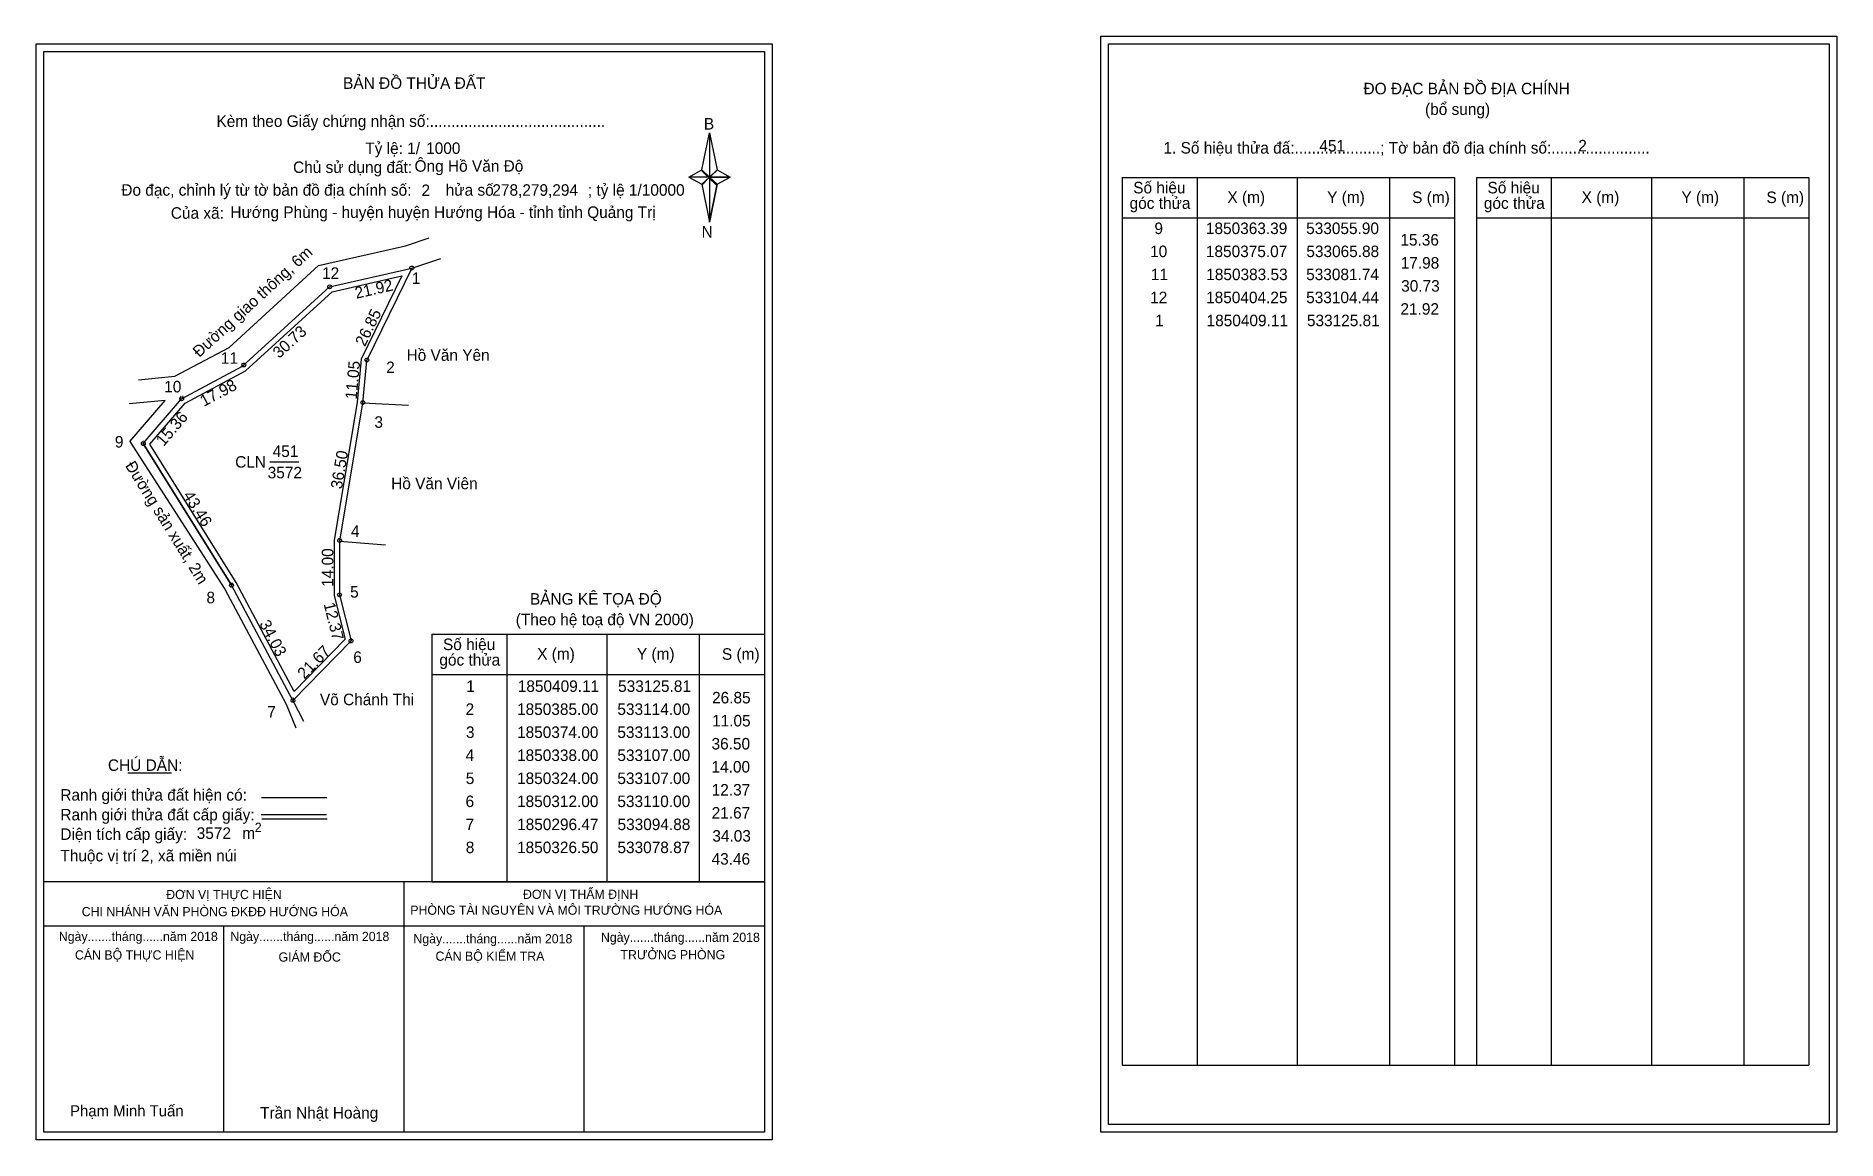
# Model space of a CAD drawing. Extents: x 533028 to 533497, y 1850182 to 1850470.
import ezdxf

# ---------------------------------------------------------------- set-up
doc = ezdxf.new("R2010")
doc.units = 0
for name, color, linetype in [('Level 1', 7, 'Continuous'), ('Level 10', 7, 'Continuous'), ('Level 11', 7, 'Continuous'), ('Level 13', 7, 'Continuous'), ('Level 27', 7, 'Continuous'), ('Level 3', 7, 'Continuous'), ('Level 49', 7, 'Continuous'), ('Level 53', 7, 'Continuous'), ('Level 55', 7, 'Continuous'), ('Level 6', 7, 'Continuous'), ('Level 60', 7, 'Continuous'), ('Level 63', 7, 'Continuous'), ('Level 8', 7, 'Continuous'), ('Level 9', 7, 'Continuous')]:
    doc.layers.add(name, color=color, linetype=linetype)

msp = doc.modelspace()

# ---------------------------------------------------------------- linework, layer by layer
at = {"layer": 'Level 1'}
for p, q in [((533029.97, 1850465.57), (533029.97, 1850465.57)), ((533307.29, 1850467.57), (533307.29, 1850467.57)), ((533201.39, 1850434.69), (533203.36, 1850444.33)), ((533203.36, 1850444.33), (533203.36, 1850432.81)), ((533203.36, 1850444.33), (533205.33, 1850434.69)), ((533197.95, 1850432.81), (533201.39, 1850434.69)), ((533201.39, 1850434.69), (533203.36, 1850432.81)), ((533203.21, 1850432.59), (533201.39, 1850434.47)), ((533203.36, 1850432.81), (533201.39, 1850430.97)), ((533203.21, 1850432.59), (533201.39, 1850430.75)), ((533201.39, 1850430.75), (533203.21, 1850432.59)), ((533205.18, 1850434.47), (533203.21, 1850432.59)), ((533203.21, 1850432.59), (533205.18, 1850434.47)), ((533205.18, 1850430.75), (533203.21, 1850432.59)), ((533205.33, 1850434.69), (533203.36, 1850432.81)), ((533203.36, 1850432.81), (533203.36, 1850421.11)), ((533203.36, 1850432.81), (533208.77, 1850432.81)), ((533203.36, 1850432.81), (533205.33, 1850430.97)), ((533205.33, 1850430.97), (533208.77, 1850432.81)), ((533310.82, 1850432.72), (533397.42, 1850432.72)), ((533330.41, 1850201.45), (533330.41, 1850432.72)), ((533356.49, 1850201.45), (533356.49, 1850432.72)), ((533380.46, 1850432.72), (533380.46, 1850201.45)), ((533397.42, 1850432.72), (533397.42, 1850201.45)), ((533403.08, 1850432.72), (533489.68, 1850432.72)), ((533422.67, 1850201.45), (533422.67, 1850432.72)), ((533448.74, 1850201.45), (533448.74, 1850432.72)), ((533472.72, 1850432.72), (533472.72, 1850201.45)), ((533489.68, 1850432.72), (533489.68, 1850201.45)), ((533201.39, 1850430.97), (533203.36, 1850421.11)), ((533205.33, 1850430.97), (533203.36, 1850421.11)), ((533310.82, 1850422.19), (533397.42, 1850422.19)), ((533403.08, 1850422.19), (533489.68, 1850422.19)), ((533131.06, 1850313.74), (533217.66, 1850313.74)), ((533150.65, 1850249.22), (533150.65, 1850313.74)), ((533176.72, 1850249.22), (533176.72, 1850313.74)), ((533200.7, 1850313.74), (533200.7, 1850249.22)), ((533131.06, 1850303.22), (533217.66, 1850303.22)), ((533051.89, 1850277.64), (533063.29, 1850277.64)), ((533086.69, 1850271.23), (533103.7, 1850271.23)), ((533086.59, 1850266.79), (533103.6, 1850266.79)), ((533086.74, 1850265.69), (533103.75, 1850265.69)), ((533136.8, 1850249.22), (533029.97, 1850249.22)), ((533217.66, 1850249.22), (533112.82, 1850249.22)), ((533123.82, 1850184), (533123.82, 1850249.22)), ((533131.06, 1850249.22), (533217.66, 1850249.22)), ((533217.67, 1850237.67), (533029.97, 1850237.67)), ((533076.89, 1850184), (533076.89, 1850237.67)), ((533170.74, 1850184), (533170.74, 1850237.67)), ((533310.82, 1850201.45), (533489.68, 1850201.45)), ((533217.66, 1850184), (533217.66, 1850184)), ((533494.99, 1850186), (533494.99, 1850186))]:
    msp.add_line(p, q, dxfattribs=at)
for points in [[(533201.39, 1850434.69), (533203.36, 1850444.33), (533203.36, 1850432.81)], [(533197.95, 1850432.81), (533201.39, 1850430.97), (533203.36, 1850432.81)], [(533203.36, 1850432.81), (533205.33, 1850434.69), (533208.77, 1850432.81)], [(533203.36, 1850432.81), (533203.36, 1850421.11), (533205.33, 1850430.97)]]:
    msp.add_lwpolyline(points, close=True, dxfattribs=at)
at = {"layer": 'Level 10'}
for p, q in [((533055.9, 1850363.39), (533078.87, 1850326.5)), ((533093.12, 1850295.53), (533095.61, 1850289.37))]:
    msp.add_line(p, q, dxfattribs=at)
for points in [[(533101.56, 1850409.75), (533124.19, 1850414.89), (533130.39, 1850416.96)], [(533054.66, 1850380.03), (533064.12, 1850380.93), (533078.26, 1850388.47), (533101.56, 1850409.75)], [(533052.36, 1850363.99), (533061.57, 1850374.65), (533052.19, 1850373.76)], [(533052.36, 1850363.99), (533077.13, 1850325.5), (533093.12, 1850295.53)]]:
    msp.add_lwpolyline(points, dxfattribs=at)
for points in [[(533113, 1850374), (533107, 1850338), (533107, 1850324), (533110, 1850312), (533094.88, 1850296.47), (533078.87, 1850326.5), (533055.9, 1850363.39), (533065.88, 1850375.07), (533081.74, 1850383.53), (533104.44, 1850404.25), (533125.81, 1850409.11), (533114, 1850385)], [(533111.61, 1850374.18), (533105.6, 1850338.12), (533105.6, 1850323.83), (533108.45, 1850312.42), (533095.21, 1850298.82), (533080.08, 1850327.2), (533057.63, 1850363.26), (533066.77, 1850373.96), (533082.55, 1850382.38), (533105.11, 1850402.97), (533123.26, 1850407.1), (533112.63, 1850385.38)]]:
    msp.add_lwpolyline(points, close=True, dxfattribs=at)
at = {"layer": 'Level 11'}
for centre in [(533125.82, 1850409.16), (533104.44, 1850404.25), (533114.11, 1850385.19), (533082.09, 1850383.88), (533065.88, 1850375.07), (533113.09, 1850374.11), (533055.9, 1850363.39), (533107.03, 1850338.18), (533078.87, 1850326.5), (533107, 1850324), (533110, 1850312), (533094.88, 1850296.47)]:
    msp.add_circle(centre, 0.5, dxfattribs=at)
at = {"layer": 'Level 27'}
for p, q in [((533125.81, 1850409.11), (533133.38, 1850411.63)), ((533113, 1850374), (533124.98, 1850373.38)), ((533107, 1850338), (533118.96, 1850337)), ((533094.88, 1850296.47), (533097.59, 1850291.11))]:
    msp.add_line(p, q, dxfattribs=at)
at = {"layer": 'Level 3'}
for p, q in [((533310.82, 1850432.72), (533310.82, 1850201.45)), ((533403.08, 1850432.72), (533403.08, 1850201.45)), ((533131.06, 1850313.74), (533131.06, 1850249.22))]:
    msp.add_line(p, q, dxfattribs=at)
at = {"layer": 'Level 63'}
for points in [[(533305.29, 1850469.57), (533496.99, 1850469.57), (533496.99, 1850184), (533305.29, 1850184)], [(533027.97, 1850467.57), (533219.67, 1850467.57), (533219.67, 1850182), (533027.97, 1850182)], [(533029.97, 1850465.57), (533217.67, 1850465.57), (533217.67, 1850184), (533029.97, 1850184)], [(533307.29, 1850467.57), (533494.99, 1850467.57), (533494.99, 1850186), (533307.29, 1850186)]]:
    msp.add_lwpolyline(points, close=True, dxfattribs=at)
at = {"layer": 'Level 9'}
msp.add_line((533088.84, 1850358.63), (533096.4, 1850358.63), dxfattribs=at)

# ---------------------------------------------------------------- texts
at = {"layer": 'Level 1'}
for s, height, p in [('BẢN ĐỒ THỬA ĐẤT', 3, (533107.94, 1850455.81)), ('ĐO ĐẠC BẢN ĐỒ ĐỊA CHÍNH', 3, (533373.69, 1850454.38)), ('(bổ sung)', 3, (533389.71, 1850449.01)), ('Kèm theo Giấy chứng nhận số:.........................................', 3, (533074.96, 1850445.9)), ('B', 3, (533201.9, 1850445.21)), ('1. Số hiệu thửa đấ:....................; Tờ bản đồ địa chính số:.......................', 3, (533321.6, 1850438.95)), ('Chủ sử dụng đất:', 3, (533094.91, 1850433.9)), ('Số hiệu', 3, (533313.72, 1850428.58)), ('Số hiệu', 3, (533405.98, 1850428.58)), ('Đo đạc, chỉnh lý từ tờ bản đồ địa chính số:        hửa số                      ; tỷ lệ 1/10000', 3, (533050.18, 1850427.97)), ('góc thửa', 3, (533312.77, 1850424.55)), ('X (m)', 3, (533338.24, 1850426.11)), ('Y (m)', 3, (533364.22, 1850426.11)), ('S (m)', 3, (533386.36, 1850426.06)), ('góc thửa', 3, (533405.03, 1850424.55)), ('X (m)', 3, (533430.5, 1850426.11)), ('Y (m)', 3, (533456.48, 1850426.11)), ('S (m)', 3, (533478.62, 1850426.06)), ('Của xã:', 3, (533063.08, 1850421.97)), ('N', 3, (533201.3, 1850417.04)), ('BẢNG KÊ TỌA ĐỘ', 3, (533156.6, 1850321.45)), ('(Theo hệ toạ độ VN 2000)', 3, (533152.9, 1850316.09)), ('Số hiệu', 3, (533133.96, 1850309.61)), ('X (m)', 3, (533158.48, 1850307.14)), ('Y (m)', 3, (533184.46, 1850307.14)), ('S (m)', 3, (533206.6, 1850307.09)), ('góc thửa', 3, (533133.01, 1850305.58)), ('CHÚ DẪN:', 3, (533046.7, 1850278.14)), ('Ranh giới thửa đất hiện có:', 3, (533034.31, 1850270.39)), ('Ranh giới thửa đất cấp giấy:', 3, (533034.31, 1850265.25)), ('Diện tích cấp giấy:', 3, (533034.31, 1850260.17)), ('2', 2.4, (533084.94, 1850262.25)), ('m', 3, (533081.69, 1850260.44)), ('Thuộc vị trí 2, xã miền núi', 3, (533034.31, 1850254.57)), ('ĐƠN VỊ THỰC HIỆN', 2.4, (533061.87, 1850244.75)), ('ĐƠN VỊ THẨM ĐỊNH', 2.4, (533154.79, 1850244.81)), ('CHI NHÁNH VĂN PHÒNG ĐKĐĐ HƯỚNG HÓA', 2.4, (533039.87, 1850240.29)), ('PHÒNG TÀI NGUYÊN VÀ MÔI TRƯỜNG HƯỚNG HÓA', 2.4, (533125.44, 1850240.67)), ('Ngày.......tháng......năm 2018', 2.4, (533033.91, 1850233.82)), ('Ngày.......tháng......năm 2018', 2.4, (533078.58, 1850233.82)), ('Ngày.......tháng......năm 2018', 2.4, (533126.25, 1850233.22)), ('Ngày.......tháng......năm 2018', 2.4, (533175.09, 1850233.6)), ('CÁN BỘ THỰC HIỆN', 2.4, (533038.1, 1850229)), ('GIÁM ĐỐC', 2.4, (533091.12, 1850228.46)), ('CÁN BỘ KIỂM TRA', 2.4, (533132.01, 1850228.68)), ('TRƯỞNG PHÒNG', 2.4, (533180.18, 1850229.06)), ('Phạm Minh Tuấn', 2.904, (533036.84, 1850188.14)), ('Trần Nhật Hoàng', 3, (533086.32, 1850187.59))]:
    msp.add_text(s, height=height, dxfattribs=at).set_placement(p)
at = {"layer": 'Level 11'}
msp.add_text('Tỷ lệ: 1/', height=3, dxfattribs=at).set_placement((533113.72, 1850438.83))
at = {"layer": 'Level 13'}
for s, p in [('451', (533089.59, 1850359.91)), ('CLN', (533079.83, 1850357.13)), ('3572', (533088.3, 1850354.35))]:
    msp.add_text(s, height=3, dxfattribs=at).set_placement(p)
at = {"layer": 'Level 49'}
for s, rotation, p in [('Đường giao thông, 6m', 42.3891, (533070.46, 1850385.7)), ('21.92', 12.8124, (533111.37, 1850401.11)), ('26.85', 63.9026, (533113.61, 1850388.5)), ('30.73', 42.3891, (533091.29, 1850385.45)), ('11.05', 84.8056, (533111.47, 1850374.82)), ('17.98', 28.0762, (533071.69, 1850372.95)), ('15.36', 49.4877, (533061.2, 1850362.52)), ('36.50', 80.5377, (533107.62, 1850351.42)), ('43.46', 301.909, (533066.15, 1850349.95)), ('14.00', 90, (533105.4, 1850326.09)), ('12.37', 284.0362, (533102.85, 1850321.63)), ('34.03', 298.0636, (533086.03, 1850316.48)), ('21.67', 45.7664, (533097.88, 1850301.85))]:
    msp.add_text(s, height=3, rotation=rotation, dxfattribs=at).set_placement(p)
at = {"layer": 'Level 53'}
for s, p in [('9', (533319.23, 1850417.98)), ('1850363.39', (533332.64, 1850417.98)), ('533055.90', (533358.75, 1850417.98)), ('15.36', (533383.29, 1850414.98)), ('10', (533318.11, 1850411.98)), ('1850375.07', (533332.64, 1850411.98)), ('533065.88', (533358.8, 1850411.98)), ('11', (533318.3, 1850405.98)), ('1850383.53', (533332.73, 1850405.98)), ('533081.74', (533358.75, 1850405.98)), ('17.98', (533383.37, 1850408.98)), ('30.73', (533383.49, 1850402.98)), ('12', (533318.12, 1850399.98)), ('1850404.25', (533332.69, 1850399.98)), ('533104.44', (533358.75, 1850399.98)), ('21.92', (533383.3, 1850396.98)), ('1', (533319.41, 1850393.98)), ('1850409.11', (533332.82, 1850393.98)), ('533125.81', (533358.95, 1850393.98)), ('1', (533140.02, 1850298.72)), ('1850409.11', (533153.43, 1850298.72)), ('533125.81', (533179.56, 1850298.72)), ('2', (533139.84, 1850292.72)), ('1850385.00', (533153.24, 1850292.72)), ('533114.00', (533179.37, 1850292.72)), ('26.85', (533204.03, 1850295.72)), ('11.05', (533204.03, 1850289.72)), ('3', (533139.93, 1850286.72)), ('1850374.00', (533153.24, 1850286.72)), ('533113.00', (533179.37, 1850286.72)), ('36.50', (533203.89, 1850283.72)), ('4', (533139.83, 1850280.72)), ('1850338.00', (533153.24, 1850280.72)), ('533107.00', (533179.37, 1850280.72)), ('5', (533139.89, 1850274.72)), ('1850324.00', (533153.24, 1850274.72)), ('533107.00', (533179.37, 1850274.72)), ('14.00', (533203.89, 1850277.72)), ('12.37', (533203.93, 1850271.72)), ('6', (533139.83, 1850268.72)), ('1850312.00', (533153.24, 1850268.72)), ('533110.00', (533179.37, 1850268.72)), ('21.67', (533203.93, 1850265.72)), ('7', (533139.85, 1850262.72)), ('1850296.47', (533153.26, 1850262.72)), ('533094.88', (533179.41, 1850262.72)), ('8', (533139.88, 1850256.72)), ('1850326.50', (533153.24, 1850256.72)), ('533078.87', (533179.39, 1850256.72)), ('34.03', (533204.1, 1850259.72)), ('43.46', (533203.9, 1850253.72))]:
    msp.add_text(s, height=3, dxfattribs=at).set_placement(p)
at = {"layer": 'Level 55'}
for s, height, p in [('450', 0.22, (533125.57, 1850408.89)), ('0', 0.22, (533125.73, 1850408.89)), ('0', 0.22, (533104.36, 1850404.03)), ('450', 0.22, (533113.76, 1850384.78)), ('2', 0.8, (533113.73, 1850385)), ('11', 0.8, (533081.22, 1850383.53)), ('0', 0.22, (533081.66, 1850383.31)), ('10', 0.8, (533065.31, 1850375.07)), ('0', 0.22, (533065.8, 1850374.85)), ('9', 0.8, (533055.63, 1850363.39)), ('0', 0.22, (533055.82, 1850363.17)), ('4', 0.8, (533106.72, 1850338)), ('452', 0.22, (533106.76, 1850337.78)), ('457', 0.22, (533106.76, 1850337.78)), ('452', 0.22, (533106.76, 1850337.78)), ('457', 0.22, (533106.76, 1850337.78)), ('8', 0.8, (533078.61, 1850326.5)), ('0', 0.22, (533078.79, 1850326.28)), ('457', 0.22, (533106.76, 1850323.78)), ('457', 0.22, (533106.76, 1850323.78)), ('457', 0.22, (533109.76, 1850311.78)), ('457', 0.22, (533109.76, 1850311.78)), ('6', 0.8, (533109.73, 1850312)), ('457', 0.22, (533094.64, 1850296.25)), ('457', 0.22, (533094.64, 1850296.25)), ('7', 0.8, (533094.61, 1850296.47)), ('0', 0.22, (533094.8, 1850296.25))]:
    msp.add_text(s, height=height, dxfattribs=at).set_placement(p)
at = {"layer": 'Level 6'}
for s, p in [('1000', (533129.57, 1850438.85)), ('451', (533362.19, 1850439.49)), ('2', (533429.62, 1850439.51)), ('Ông Hồ Văn Độ', (533126.55, 1850434.22)), ('2', (533128.35, 1850427.88)), ('278,279,294', (533146.81, 1850427.96)), ('Hướng Phùng - huyện huyện Hướng Hóa - tỉnh tỉnh Quảng Trị', (533078.58, 1850422.18)), ('3572', (533069.81, 1850260.43))]:
    msp.add_text(s, height=3, dxfattribs=at).set_placement(p)
at = {"layer": 'Level 60'}
for s, p in [('Hồ Văn Yên', (533124.47, 1850384.96)), ('Hồ Văn Viên', (533120.46, 1850351.52)), ('Võ Chánh Thi', (533101.91, 1850295.26))]:
    msp.add_text(s, height=3, dxfattribs=at).set_placement(p)
at = {"layer": 'Level 8'}
msp.add_text('Đường sản xuất, 2m', height=3, rotation=301.8624, dxfattribs=at).set_placement((533051.07, 1850357.67))
at = {"layer": 'Level 9'}
for s, p in [('12', (533102.46, 1850406.31)), ('1', (533125.83, 1850404.97)), ('11', (533076.1, 1850384.19)), ('2', (533119.15, 1850381.77)), ('10', (533061.36, 1850376.74)), ('3', (533116.09, 1850367.51)), ('9', (533048.5, 1850362.37)), ('4', (533109.99, 1850339.11)), ('8', (533072.35, 1850321.8)), ('5', (533109.77, 1850323.28)), ('6', (533110.59, 1850306.27)), ('7', (533088.19, 1850292.02))]:
    msp.add_text(s, height=3, dxfattribs=at).set_placement(p)

doc.saveas('drawing.dxf')
